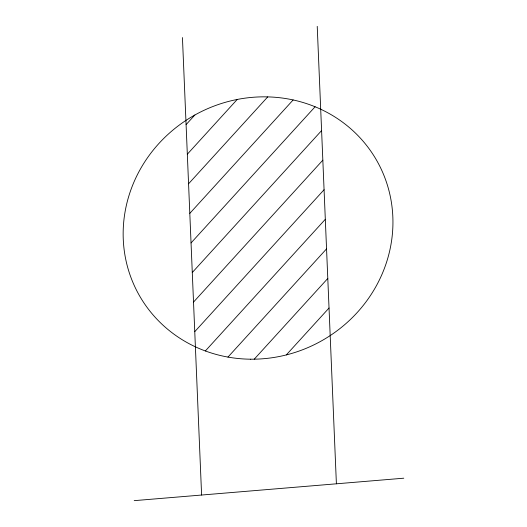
<?xml version="1.0" encoding="UTF-8"?>
<svg xmlns="http://www.w3.org/2000/svg" width="527" height="527" viewBox="0 0 527 527"><rect width="100%" height="100%" fill="white"/><g stroke="black" fill="none" stroke-linecap="round" stroke-linejoin="round"><path stroke-width="0.79" d="M186.084 124.635L194.871 114.998M187.322 154.213L237.216 99.451M188.567 183.785L267.742 96.882M189.806 213.363L293.144 99.939M191.044 242.934L315.106 106.764M192.283 272.512L321.595 130.577M193.521 302.083L322.834 160.155M194.759 331.661L324.072 189.727M205.352 350.969L325.311 219.304M227.96 357.089L326.549 248.876M254.238 359.183L327.794 278.454M286.299 354.921L329.032 308.025M134.207 500.65L403.787 478.193M317.228 26.35L336.397 483.806M182.441 37.575L201.604 495.037M250.687 359.197A136.539 129.484 -29.1 0 0 378.379 163.508A136.539 129.484 -29.1 0 0 145.077 161.348A136.539 129.484 -29.1 0 0 250.687 359.197"/></g></svg>
